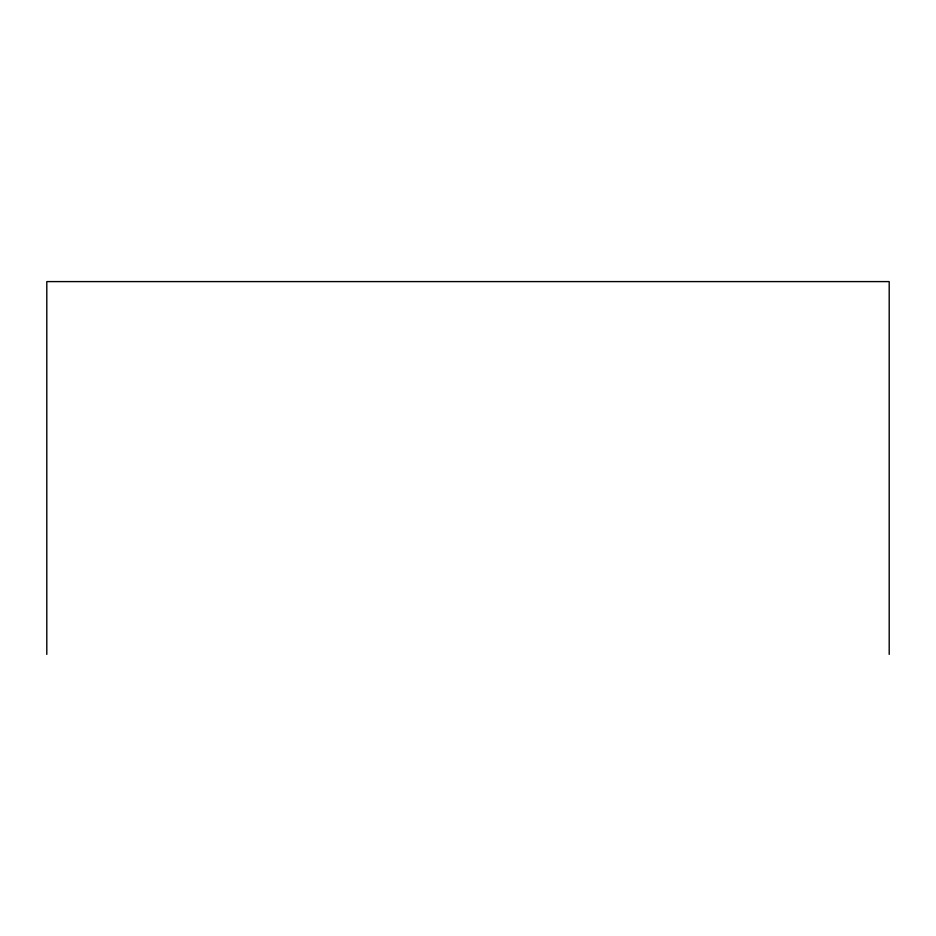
<?xml version="1.0" encoding="UTF-8"?>
<svg xmlns="http://www.w3.org/2000/svg" width="936" height="936" viewBox="0 0 936 936"><rect width="100%" height="100%" fill="white"/><g stroke="black" fill="none" stroke-linecap="round" stroke-linejoin="round"><path stroke-width="1.4" d="M889.2 654.404L889.2 281.596L46.8 281.596L46.8 654.404"/></g></svg>
